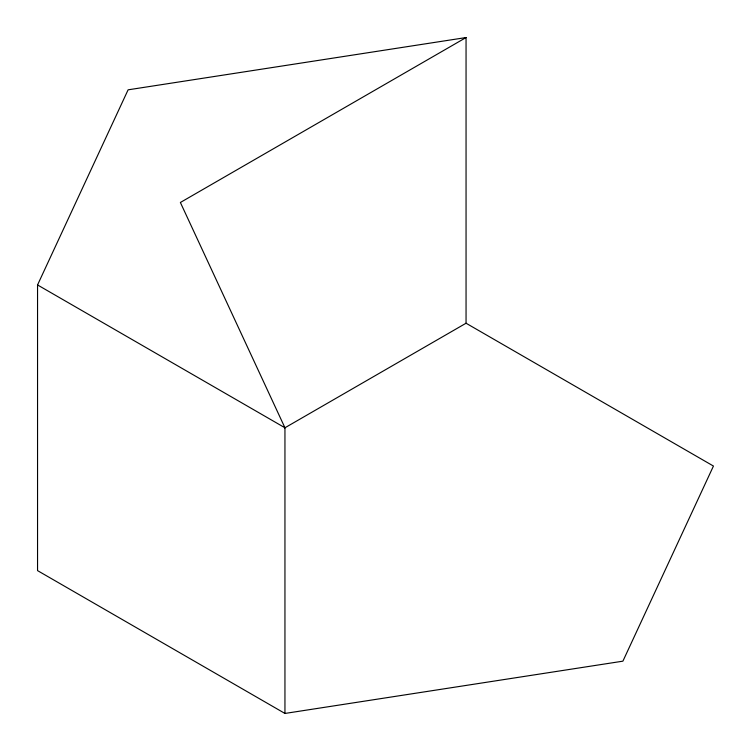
<?xml version="1.0" encoding="UTF-8"?>
<svg xmlns="http://www.w3.org/2000/svg" width="751" height="751" viewBox="0 0 751 751"><rect width="100%" height="100%" fill="white"/><g stroke="black" fill="none" stroke-linecap="round" stroke-linejoin="round"><path stroke-width="1.13" d="M37.55 284.948L128.102 89.829L466.052 37.55L466.052 323.221L713.45 466.052L622.898 661.171L284.948 713.45L37.55 570.619L37.55 284.948L284.948 427.779L284.948 713.45M466.052 37.55L180.381 202.479L284.948 427.779M284.723 427.91L466.052 323.221"/></g></svg>
